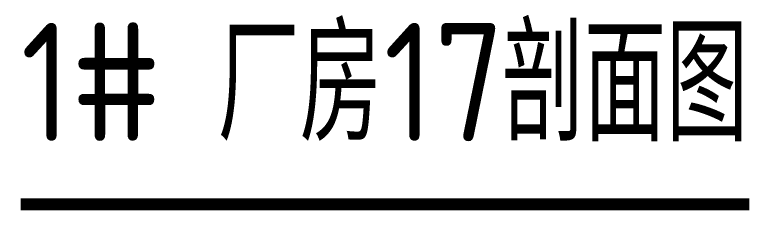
# Model space of a CAD drawing. Extents: x -1899985 to 1774885, y 556286 to 2175695.
# Drawn here: x -1516202 to -1514887, y 558987 to 559334 of the extents above; entities that cross this region are included whole.
import ezdxf

# ---------------------------------------------------------------- set-up
doc = ezdxf.new("R2010")
doc.units = 0
doc.header["$LTSCALE"] = 10
doc.header["$MEASUREMENT"] = 0
for name, color, linetype in [('20剖面图$0$DIM_SYMB', 3, 'Continuous'), ('A-LIN-V', 9, 'Continuous'), ('PUB_TEXT', 7, 'Continuous')]:
    doc.layers.add(name, color=color, linetype=linetype)
doc.styles.add('20剖面图$0$Standard', font='gbenor.shx', dxfattribs={"bigfont": 'gbcbig.shx'})

# ---------------------------------------------------------------- blocks, each defined once
blk = doc.blocks.new('20剖面图')
at = {"layer": '20剖面图$0$DIM_SYMB', "const_width": 21}
blk.add_lwpolyline([(-1516191.8, 558997.7), (-1514897.3, 558997.7)], dxfattribs=at)
at = {"layer": 'PUB_TEXT', "style": '20剖面图$0$Standard'}
for s, height, p in [('剖面图', 202.55, (-1515336.9, 559109.7)), ('1#', 210, (-1516191.8, 559109.7)), ('厂房', 202.55, (-1515841.8, 559109.7)), ('17', 210, (-1515546.9, 559109.7))]:
    blk.add_text(s, height=height, dxfattribs=at).set_placement(p)

msp = doc.modelspace()

# ---------------------------------------------------------------- block references
at = {"layer": 'A-LIN-V'}
msp.add_blockref('20剖面图', (0, 0), dxfattribs=at)

doc.saveas('drawing.dxf')
